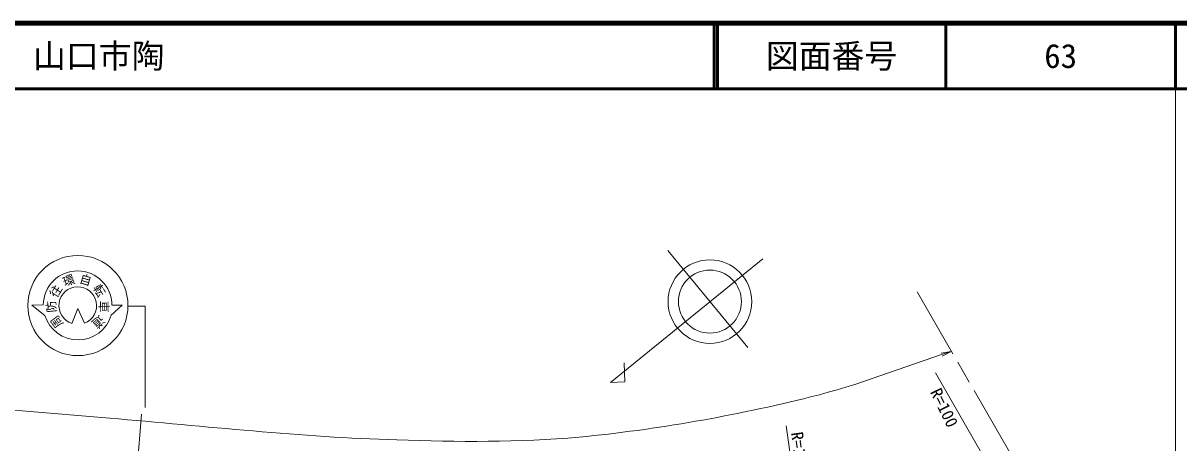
# Model space of a CAD drawing. Units: millimetres, scale not verified. Extents: x 40000 to 680000, y 20000 to 380000.
# Drawn here: x 403526 to 579500, y 316098 to 380000 of the extents above; entities that cross this region are included whole.
import ezdxf
from ezdxf.enums import TextEntityAlignment as Align

# ---------------------------------------------------------------- set-up
doc = ezdxf.new("R2010")
doc.units = ezdxf.units.MM
doc.header["$LTSCALE"] = 1000
doc.linetypes.add('CHAIN', pattern=[18.5, 12, -1.5, 3.5, -1.5])
for name, color, linetype, lineweight in [('M-BMK', 2, 'CHAIN', 13), ('M-BMK-SRVR', 3, 'Continuous', 13), ('M-STR-HTXT', 7, 'Continuous', 13), ('M-STR-STRC', 7, 'Continuous', 13), ('M-TTL', 2, 'Continuous', 140), ('M-TTL-BAND', 7, 'Continuous', 13), ('M-TTL-LINE', 7, 'Continuous', 50)]:
    doc.layers.add(name, color=color, linetype=linetype, lineweight=lineweight)
doc.layers.add('M-TTL-TXT', color=7, linetype='Continuous')
doc.styles.add('ＭＳ ゴシック', font='')
doc.styles.get('ＭＳ ゴシック').set_extended_font_data('MS Gothic')

msp = doc.modelspace()

# ---------------------------------------------------------------- linework, layer by layer
at = {"layer": 'M-BMK'}
msp.add_line((563580, 297629), (539668, 339082), dxfattribs=at)
at = {"layer": 'M-BMK-SRVR'}
for p, q in [((513866, 330621), (501670, 345371)), ((516173, 344135), (492938, 325302)), ((495135, 325383), (495037, 328281)), ((560760, 294868), (542427, 326782)), ((492938, 325302), (495135, 325383)), ((519687, 318699), (524984, 282410))]:
    msp.add_line(p, q, dxfattribs=at)
for centre, radius in [((508094, 337603), 6366), ((508098, 337603), 4798)]:
    msp.add_circle(centre, radius, dxfattribs=at)
at = {"layer": 'M-STR-HTXT'}
for q in [(543311, 329754), (543474, 329281)]:
    msp.add_line((544810, 330007), q, dxfattribs=at)
msp.add_open_spline([(544709, 329967), (537614, 327673), (530663, 324872), (523423, 323084), (511852, 320227), (500058, 318097), (488192, 316983), (478980, 316117), (469687, 316267), (460438, 316544), (445827, 316982), (431277, 318641), (416710, 319863), (403806, 320947), (390891, 321955), (378024, 323422), (368596, 324497), (359245, 326196), (349816, 327263), (343189, 328013), (336549, 328700), (329889, 329064), (322791, 329451), (315675, 329333), (308567, 329468)], degree=3, knots=[0, 0, 0, 0, 1, 1, 1, 2, 2, 2, 3, 3, 3, 4, 4, 4, 5, 5, 5, 6, 6, 6, 7, 7, 7, 8, 8, 8, 8], dxfattribs=at)
at = {"layer": 'M-STR-STRC'}
for p, q in [((406597, 337102), (404829, 337062)), ((404829, 337062), (406843, 335497)), ((410950, 334280), (411870, 336538)), ((411870, 336538), (412881, 334326)), ((418608, 337072), (416953, 335526)), ((417039, 337054), (418608, 337072)), ((419545, 336906), (422093, 336906)), ((422093, 336906), (422093, 321509)), ((418318, 280095), (421570, 320481))]:
    msp.add_line(p, q, dxfattribs=at)
msp.add_circle((411861, 337008), 7630, dxfattribs=at)
for centre, radius, start, end in [((411817, 337060), 5222, 359.93402, 179.54548), ((411852, 336993), 2869, 291.1103, 251.6855), ((411894, 337061), 5288, 197.21134, 343.11438)]:
    msp.add_arc(centre, radius, start, end, dxfattribs=at)
at = {"layer": 'M-TTL'}
msp.add_line((680000, 380000), (40000, 380000), dxfattribs=at)
at = {"layer": 'M-TTL-BAND'}
msp.add_line((579000, 20000), (579000, 370000), dxfattribs=at)
at = {"layer": 'M-TTL-LINE'}
for p, q in [((508747, 380000), (508747, 370000)), ((509247, 380000), (509247, 370000)), ((543997, 380000), (543997, 370000)), ((579000, 380000), (579000, 370000)), ((40000, 370000), (680000, 370000))]:
    msp.add_line(p, q, dxfattribs=at)

# ---------------------------------------------------------------- texts
at = {"layer": 'M-BMK-SRVR', "style": 'ＭＳ ゴシック'}
for rotation, p in [(296.086, (541087, 323605)), (278.13, (519886, 317561))]:
    msp.add_text('R=100', height=1833, rotation=rotation, dxfattribs=at).set_placement(p, align=Align.BOTTOM_LEFT)
at = {"layer": 'M-STR-STRC', "style": 'ＭＳ ゴシック'}
for s, rotation, p in [('環', 21.654, (410474, 340803)), ('自', 343.532, (413037, 340884)), ('往', 58.096, (408511, 339182)), ('転', 301.379, (415121, 339289)), ('防', 95.752, (407842, 336832)), ('車', 270.636, (415795, 336828)), ('周', 126.992, (408650, 334527)), ('道', 222.601, (414967, 334493))]:
    msp.add_text(s, height=1320, rotation=rotation, dxfattribs=at).set_placement(p, align=Align.MIDDLE_CENTER)
at = {"layer": 'M-TTL-TXT', "style": 'ＭＳ ゴシック'}
msp.add_text('山口市陶', height=3666, dxfattribs=at).set_placement((405024, 375000), align=Align.MIDDLE_LEFT)
for s, p in [('図面番号', (526622, 375000)), ('63', (561497, 375000))]:
    msp.add_text(s, height=3666, dxfattribs=at).set_placement(p, align=Align.MIDDLE_CENTER)

doc.saveas('drawing.dxf')
